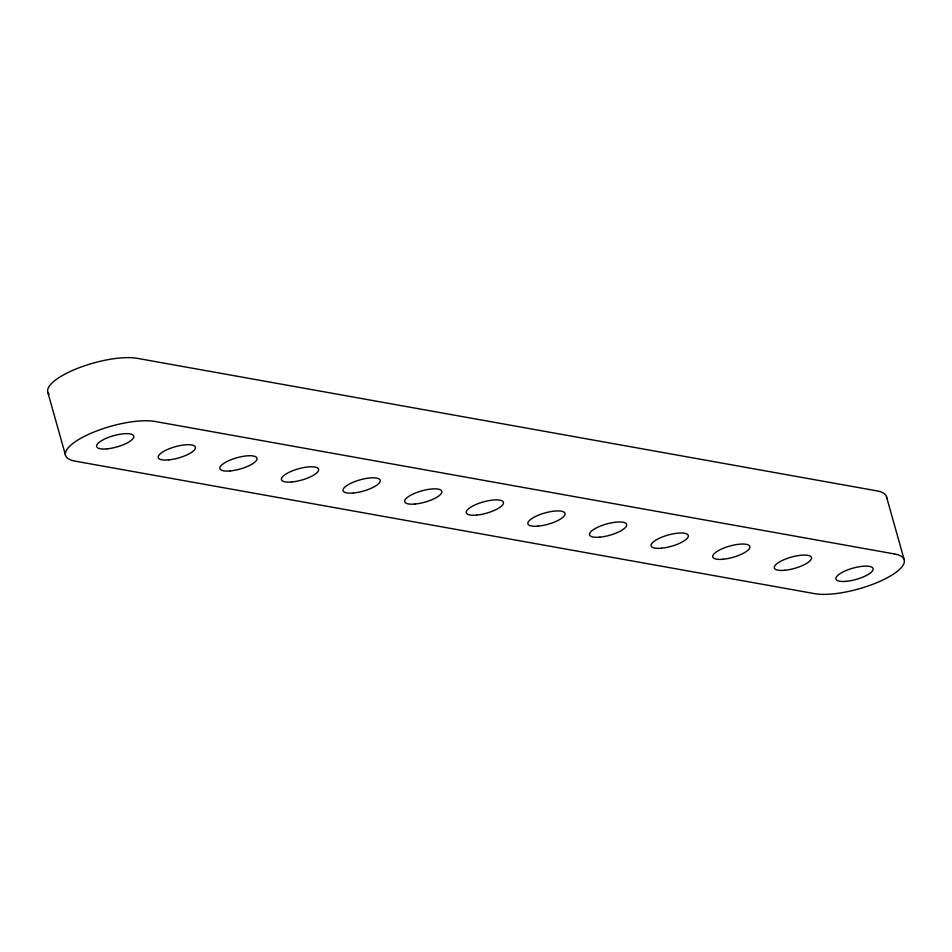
<?xml version="1.0" encoding="UTF-8"?>
<svg xmlns="http://www.w3.org/2000/svg" width="952" height="952" viewBox="0 0 952 952"><rect width="100%" height="100%" fill="white"/><g stroke="black" fill="none" stroke-linecap="round" stroke-linejoin="round"><path stroke-width="1.43" d="M886.502 496.777L904.245 559.907M47.755 392.093L65.498 455.223M48.992 394.295A51.622 15.696 -15.7 0 1 76.172 368.912A51.622 15.696 -15.7 0 1 137.314 358.345L876.625 490.815A51.622 15.696 -15.7 0 1 886.657 498.277M894.368 553.933L155.057 421.462A51.622 15.696 -15.7 0 0 85.204 435.957A51.622 15.696 -15.7 0 0 75.375 461.185L814.686 593.655A51.622 15.696 -15.7 0 0 884.539 579.173A51.622 15.696 -15.7 0 0 894.368 553.933M106.945 448.856A19.266 5.855 -15.7 0 0 133.792 436.242A19.266 5.855 -15.7 0 0 104.898 438.884A19.266 5.855 -15.7 0 0 106.945 448.856M168.552 459.899A19.266 5.855 -15.7 0 0 195.41 447.273A19.266 5.855 -15.7 0 0 166.517 449.927A19.266 5.855 -15.7 0 0 168.552 459.899M230.158 470.931A19.266 5.855 -15.7 0 0 257.016 458.317A19.266 5.855 -15.7 0 0 228.123 460.97A19.266 5.855 -15.7 0 0 230.158 470.931M291.776 481.974A19.266 5.855 -15.7 0 0 318.623 469.36A19.266 5.855 -15.7 0 0 289.729 472.002A19.266 5.855 -15.7 0 0 291.776 481.974M353.382 493.005A19.266 5.855 -15.7 0 0 380.241 480.391A19.266 5.855 -15.7 0 0 351.336 483.045A19.266 5.855 -15.7 0 0 353.382 493.005M414.989 504.048A19.266 5.855 -15.7 0 0 441.847 491.434A19.266 5.855 -15.7 0 0 412.954 494.088A19.266 5.855 -15.7 0 0 414.989 504.048M476.595 515.091A19.266 5.855 -15.7 0 0 503.453 502.466A19.266 5.855 -15.7 0 0 474.56 505.119A19.266 5.855 -15.7 0 0 476.595 515.091M538.213 526.123A19.266 5.855 -15.7 0 0 565.06 513.509A19.266 5.855 -15.7 0 0 536.166 516.163A19.266 5.855 -15.7 0 0 538.213 526.123M599.819 537.166A19.266 5.855 -15.7 0 0 626.678 524.552A19.266 5.855 -15.7 0 0 597.785 527.206A19.266 5.855 -15.7 0 0 599.819 537.166M661.426 548.209A19.266 5.855 -15.7 0 0 688.284 535.583A19.266 5.855 -15.7 0 0 659.391 538.237A19.266 5.855 -15.7 0 0 661.426 548.209M723.044 559.24A19.266 5.855 -15.7 0 0 749.89 546.626A19.266 5.855 -15.7 0 0 720.997 549.28A19.266 5.855 -15.7 0 0 723.044 559.24M784.65 570.284A19.266 5.855 -15.7 0 0 811.509 557.67A19.266 5.855 -15.7 0 0 782.615 560.312A19.266 5.855 -15.7 0 0 784.65 570.284M846.257 581.327A19.266 5.855 -15.7 0 0 873.115 568.701A19.266 5.855 -15.7 0 0 844.222 571.355A19.266 5.855 -15.7 0 0 846.257 581.327"/></g></svg>
